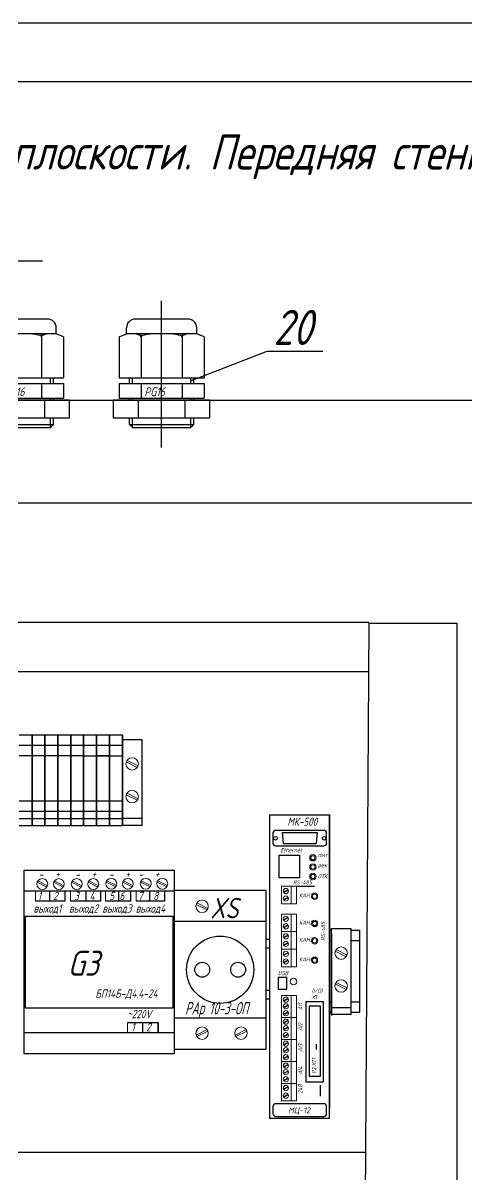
# Model space of a CAD drawing. Header units: millimetres. Extents: x 3980 to 4600, y -5280 to -3332.
# Drawn here: x 4190.7 to 4228.7, y -4957.9 to -4859.6 of the extents above; entities that cross this region are included whole.
import ezdxf

# ---------------------------------------------------------------- set-up
doc = ezdxf.new("R2010")
doc.units = ezdxf.units.MM
doc.layers.add('АСУТП', color=7, linetype='Continuous')
doc.layers.add('ссылки', color=7, linetype='Continuous')
doc.styles.add('GOST тип А', font='', dxfattribs={"oblique": 15})
doc.styles.get("Standard").update_dxf_attribs({"font": '', "oblique": 15})
doc.styles.get('GOST тип А').set_extended_font_data('GOST type A')
doc.styles.get('Standard').set_extended_font_data('GOST type A')

# ---------------------------------------------------------------- blocks, each defined once
blk = doc.blocks.new('PG16')
at = {"lineweight": 30}
for p, q in [((2.25, 6.931), (-2.25, 6.931)), ((-3, 5.681), (-3, 6.181)), ((3, 5.681), (3, 6.181)), ((-3.625, 5.431), (-3, 5.681)), ((-3.625, 5.431), (-3.625, 1.931)), ((3, 5.681), (-3, 5.681)), ((-1.75, 5.681), (-1.75, 1.931)), ((1.75, 5.681), (1.75, 1.931)), ((3.625, 5.431), (3, 5.681)), ((3.625, 5.431), (3.625, 1.931)), ((-3.625, 1.931), (3.625, 1.931)), ((-3.625, 1.431), (-3.625, 0.181)), ((-3.625, 1.431), (3.625, 1.431)), ((-2.75, 1.431), (-2.75, 1.931)), ((-1.75, 1.431), (-1.75, 0.181)), ((1.75, 1.431), (1.75, 0.181)), ((2.75, 1.431), (2.75, 1.931)), ((3.625, 1.431), (3.625, 0.181)), ((-4.125, 0), (-4.125, -1.5)), ((4.125, 0), (-4.125, 0)), ((-3.625, 0.181), (3.625, 0.181)), ((-2.75, 0), (-2.75, 0.181)), ((-2, 0), (-2, -1.5)), ((2, 0), (2, -1.5)), ((2.75, 0), (2.75, 0.181)), ((4.125, -1.5), (4.125, 0)), ((-4.125, -1.5), (4.125, -1.5)), ((-2.75, -2.069), (-2.75, -1.5)), ((2.75, -2.069), (2.75, -1.5)), ((-2.75, -2.069), (2.75, -2.069)), ((-2.75, -2.069), (-2.5, -2.319)), ((-2.5, -2.319), (2.5, -2.319)), ((2.75, -2.069), (2.5, -2.319))]:
    blk.add_line(p, q, dxfattribs=at)
for p, q in [((-2.5, 1.431), (-2.5, 1.931)), ((2.5, 1.431), (2.5, 1.931)), ((-2.5, 0), (-2.5, 0.181)), ((2.5, 0), (2.5, 0.181)), ((-2.5, -2.319), (-2.5, -1.5)), ((2.5, -2.319), (2.5, -1.5))]:
    blk.add_line(p, q)
for centre, start, end in [((-2.25, 6.181), 90, 180), ((2.25, 6.181), 0, 90)]:
    blk.add_arc(centre, 0.75, start, end, dxfattribs=at)
for centre, major_axis, ratio, start_param, end_param in [((-2.688, 5.431), (-0.937, 0), 0.266667, 3.141593, 4.712389), ((0, 5.431), (-1.75, 0), 0.142857, 3.141593, 6.283185), ((2.688, 5.431), (0.938, 0), 0.266667, 1.570796, 3.141593)]:
    blk.add_ellipse(centre, major_axis=major_axis, ratio=ratio, start_param=start_param, end_param=end_param, dxfattribs=at)
at = {"layer": 'ссылки', "lineweight": 30, "oblique": 15}
blk.add_text('PG16', height=0.75, dxfattribs=at).set_placement((-1.472, 0.346))

msp = doc.modelspace()

# ---------------------------------------------------------------- linework, layer by layer
at = {"color": 7}
for p, q in [((4599.616, -4859.551), (3980.366, -4859.551)), ((4168.423, -4879.85), (4192.401, -4879.85)), ((4202.565, -4895.806), (4202.565, -4883.274)), ((4205.11, -4890.076), (4211.581, -4887.578)), ((4211.581, -4887.578), (4216.34, -4887.578)), ((4191.494, -4920.381), (4190.392, -4920.381)), ((4192.597, -4920.381), (4191.494, -4920.381)), ((4193.699, -4920.381), (4192.597, -4920.381)), ((4194.802, -4920.381), (4193.699, -4920.381)), ((4195.904, -4920.381), (4194.802, -4920.381)), ((4198.109, -4920.381), (4197.007, -4920.381)), ((4199.212, -4920.731), (4200.892, -4920.731)), ((4191.494, -4922.131), (4190.392, -4922.131)), ((4192.597, -4922.131), (4191.494, -4922.131)), ((4193.699, -4922.131), (4192.597, -4922.131)), ((4194.802, -4922.131), (4193.699, -4922.131)), ((4195.904, -4922.131), (4194.802, -4922.131)), ((4198.109, -4922.131), (4197.007, -4922.131)), ((4190.392, -4925.981), (4191.494, -4925.981)), ((4191.494, -4925.981), (4192.597, -4925.981)), ((4192.597, -4925.981), (4193.699, -4925.981)), ((4193.699, -4925.981), (4194.802, -4925.981)), ((4194.802, -4925.981), (4199.212, -4925.981)), ((4197.007, -4925.981), (4198.109, -4925.981)), ((4212.873, -4928.696), (4215.862, -4928.696)), ((4212.873, -4928.696), (4212.943, -4929.629)), ((4215.871, -4928.696), (4215.776, -4929.629)), ((4215.862, -4928.696), (4215.871, -4928.696)), ((4212.943, -4929.629), (4215.776, -4929.629)), ((4212.623, -4930.63), (4214.346, -4930.63)), ((4212.623, -4932.567), (4212.623, -4930.63)), ((4214.346, -4930.63), (4214.346, -4932.567)), ((4214.346, -4932.567), (4212.623, -4932.567)), ((4203.634, -4933.688), (4190.807, -4933.688)), ((4192.978, -4933.688), (4192.978, -4934.555)), ((4194.29, -4933.688), (4194.29, -4934.555)), ((4196.09, -4933.688), (4196.09, -4934.555)), ((4197.357, -4933.688), (4197.357, -4934.555)), ((4198.868, -4933.688), (4198.868, -4934.555)), ((4199.919, -4933.688), (4199.919, -4934.555)), ((4201.54, -4933.688), (4201.54, -4934.555)), ((4202.808, -4933.688), (4202.808, -4934.555)), ((4214.085, -4933.283), (4215.643, -4933.283)), ((4192.978, -4934.555), (4191.78, -4934.555)), ((4194.29, -4934.555), (4192.978, -4934.555)), ((4196.09, -4934.555), (4194.777, -4934.555)), ((4197.357, -4934.555), (4196.09, -4934.555)), ((4199.094, -4934.555), (4197.781, -4934.555)), ((4199.919, -4934.555), (4199.094, -4934.555)), ((4201.54, -4934.555), (4200.406, -4934.555)), ((4202.808, -4934.555), (4201.54, -4934.555)), ((4190.896, -4935.826), (4190.896, -4943.665)), ((4190.896, -4943.665), (4190.896, -4935.826)), ((4190.896, -4935.826), (4203.545, -4935.826)), ((4203.545, -4943.665), (4203.545, -4935.826)), ((4212.534, -4941.066), (4212.534, -4942.073)), ((4213.263, -4941.066), (4212.534, -4941.066)), ((4213.263, -4942.073), (4213.263, -4941.066)), ((4212.534, -4942.073), (4213.263, -4942.073)), ((4190.896, -4943.665), (4203.545, -4943.665)), ((4201.133, -4945.803), (4190.807, -4945.803)), ((4200.955, -4944.937), (4199.643, -4944.937)), ((4202.268, -4944.937), (4200.955, -4944.937)), ((4200.955, -4945.803), (4200.955, -4944.937)), ((4203.634, -4945.803), (4200.955, -4945.803)), ((4202.268, -4944.937), (4202.268, -4945.803)), ((4202.268, -4945.803), (4202.268, -4944.937)), ((4216.128, -4950.257), (4216.128, -4951.2))]:
    msp.add_line(p, q, dxfattribs=at)
at = {"color": 7, "lineweight": 30}
for p, q in [((4000.366, -4864.551), (4594.616, -4864.551)), ((4116.21, -4891.771), (4241.074, -4891.771)), ((4125.335, -4900.521), (4233.584, -4900.521)), ((4136.683, -4910.723), (4220.274, -4910.723)), ((4220.273, -4910.813), (4219.669, -5008.375)), ((4227.792, -4910.813), (4227.792, -5008.375)), ((4136.683, -4914.923), (4220.248, -4914.923)), ((4191.494, -4920.381), (4190.392, -4920.381)), ((4191.494, -4921.256), (4190.392, -4921.256)), ((4191.494, -4928.081), (4191.494, -4920.381)), ((4191.494, -4920.381), (4191.494, -4928.081)), ((4191.494, -4928.081), (4191.494, -4920.381)), ((4191.494, -4928.081), (4191.494, -4920.381)), ((4192.597, -4920.381), (4191.494, -4920.381)), ((4191.494, -4920.381), (4191.494, -4928.081)), ((4191.494, -4928.081), (4191.494, -4920.381)), ((4191.494, -4928.081), (4191.494, -4920.381)), ((4191.494, -4928.081), (4191.494, -4920.731)), ((4191.494, -4920.731), (4191.494, -4928.081)), ((4191.494, -4928.081), (4191.494, -4920.731)), ((4191.494, -4928.081), (4191.494, -4920.731)), ((4192.597, -4921.256), (4191.494, -4921.256)), ((4192.597, -4928.081), (4192.597, -4920.381)), ((4192.597, -4920.381), (4192.597, -4928.081)), ((4192.597, -4928.081), (4192.597, -4920.381)), ((4192.597, -4928.081), (4192.597, -4920.381)), ((4193.699, -4920.381), (4192.597, -4920.381)), ((4192.597, -4920.381), (4192.597, -4928.081)), ((4192.597, -4928.081), (4192.597, -4920.381)), ((4192.597, -4928.081), (4192.597, -4920.381)), ((4192.597, -4928.081), (4192.597, -4920.731)), ((4192.597, -4920.731), (4192.597, -4928.081)), ((4192.597, -4928.081), (4192.597, -4920.731)), ((4192.597, -4928.081), (4192.597, -4920.731)), ((4193.699, -4921.256), (4192.597, -4921.256)), ((4193.699, -4928.081), (4193.699, -4920.381)), ((4193.699, -4920.381), (4193.699, -4928.081)), ((4193.699, -4928.081), (4193.699, -4920.381)), ((4193.699, -4928.081), (4193.699, -4920.381)), ((4194.802, -4920.381), (4193.699, -4920.381)), ((4193.699, -4920.381), (4193.699, -4928.081)), ((4193.699, -4928.081), (4193.699, -4920.381)), ((4193.699, -4928.081), (4193.699, -4920.381)), ((4193.699, -4928.081), (4193.699, -4920.731)), ((4193.699, -4920.731), (4193.699, -4928.081)), ((4193.699, -4928.081), (4193.699, -4920.731)), ((4193.699, -4928.081), (4193.699, -4920.731)), ((4194.802, -4921.256), (4193.699, -4921.256)), ((4194.802, -4928.081), (4194.802, -4920.381)), ((4194.802, -4920.381), (4194.802, -4928.081)), ((4194.802, -4928.081), (4194.802, -4920.381)), ((4194.802, -4928.081), (4194.802, -4920.381)), ((4195.904, -4920.381), (4194.802, -4920.381)), ((4194.802, -4920.381), (4194.802, -4928.081)), ((4194.802, -4928.081), (4194.802, -4920.381)), ((4194.802, -4928.081), (4194.802, -4920.381)), ((4194.802, -4928.081), (4194.802, -4920.731)), ((4194.802, -4920.731), (4194.802, -4928.081)), ((4194.802, -4928.081), (4194.802, -4920.731)), ((4194.802, -4928.081), (4194.802, -4920.731)), ((4195.904, -4921.256), (4194.802, -4921.256)), ((4195.904, -4928.081), (4195.904, -4920.381)), ((4195.904, -4920.381), (4195.904, -4928.081)), ((4195.904, -4928.081), (4195.904, -4920.381)), ((4195.904, -4928.081), (4195.904, -4920.381)), ((4195.904, -4920.381), (4195.904, -4928.081)), ((4195.904, -4928.081), (4195.904, -4920.381)), ((4195.904, -4928.081), (4195.904, -4920.381)), ((4197.007, -4920.381), (4195.904, -4920.381)), ((4195.904, -4928.081), (4195.904, -4920.731)), ((4195.904, -4920.731), (4195.904, -4928.081)), ((4195.904, -4928.081), (4195.904, -4920.731)), ((4195.904, -4928.081), (4195.904, -4920.731)), ((4197.007, -4921.256), (4195.904, -4921.256)), ((4197.007, -4928.081), (4197.007, -4920.381)), ((4197.007, -4928.081), (4197.007, -4920.381)), ((4197.007, -4920.381), (4197.007, -4928.081)), ((4197.007, -4928.081), (4197.007, -4920.381)), ((4197.007, -4928.081), (4197.007, -4920.381)), ((4197.007, -4920.381), (4197.007, -4928.081)), ((4197.007, -4928.081), (4197.007, -4920.381)), ((4197.007, -4928.081), (4197.007, -4920.381)), ((4197.007, -4928.081), (4197.007, -4920.381)), ((4197.007, -4920.381), (4197.007, -4928.081)), ((4197.007, -4928.081), (4197.007, -4920.381)), ((4197.007, -4928.081), (4197.007, -4920.381)), ((4198.109, -4920.381), (4197.007, -4920.381)), ((4197.007, -4920.381), (4197.007, -4928.081)), ((4197.007, -4928.081), (4197.007, -4920.381)), ((4197.007, -4928.081), (4197.007, -4920.381)), ((4197.007, -4928.081), (4197.007, -4920.731)), ((4197.007, -4920.731), (4197.007, -4928.081)), ((4197.007, -4928.081), (4197.007, -4920.731)), ((4197.007, -4928.081), (4197.007, -4920.731)), ((4198.109, -4921.256), (4197.007, -4921.256)), ((4198.109, -4928.081), (4198.109, -4920.381)), ((4198.109, -4920.381), (4198.109, -4928.081)), ((4198.109, -4928.081), (4198.109, -4920.381)), ((4198.109, -4928.081), (4198.109, -4920.381)), ((4198.109, -4920.381), (4198.109, -4928.081)), ((4198.109, -4928.081), (4198.109, -4920.381)), ((4198.109, -4928.081), (4198.109, -4920.381)), ((4199.212, -4920.381), (4198.109, -4920.381)), ((4198.109, -4928.081), (4198.109, -4920.731)), ((4198.109, -4920.731), (4198.109, -4928.081)), ((4198.109, -4928.081), (4198.109, -4920.731)), ((4198.109, -4928.081), (4198.109, -4920.731)), ((4199.212, -4921.256), (4198.109, -4921.256)), ((4199.212, -4928.081), (4199.212, -4920.381)), ((4199.212, -4928.081), (4199.212, -4920.381)), ((4199.212, -4920.381), (4199.212, -4928.081)), ((4199.212, -4928.081), (4199.212, -4920.381)), ((4199.212, -4928.081), (4199.212, -4920.381)), ((4199.212, -4920.381), (4199.212, -4928.081)), ((4199.212, -4928.081), (4199.212, -4920.381)), ((4199.212, -4928.081), (4199.212, -4920.381)), ((4199.212, -4920.731), (4200.892, -4920.731)), ((4199.212, -4928.081), (4199.212, -4920.731)), ((4199.212, -4920.731), (4199.212, -4928.081)), ((4199.212, -4928.081), (4199.212, -4920.731)), ((4199.212, -4928.081), (4199.212, -4920.731)), ((4199.212, -4928.081), (4199.212, -4920.731)), ((4199.212, -4920.731), (4199.212, -4928.081)), ((4199.212, -4928.081), (4199.212, -4920.731)), ((4199.212, -4928.081), (4199.212, -4920.731)), ((4200.892, -4928.081), (4200.892, -4920.731)), ((4190.392, -4926.856), (4191.494, -4926.856)), ((4191.494, -4926.856), (4192.597, -4926.856)), ((4192.597, -4926.856), (4193.699, -4926.856)), ((4193.699, -4926.856), (4194.802, -4926.856)), ((4194.802, -4926.856), (4195.904, -4926.856)), ((4195.904, -4926.856), (4197.007, -4926.856)), ((4197.007, -4926.856), (4198.109, -4926.856)), ((4198.109, -4926.856), (4199.212, -4926.856)), ((4211.825, -4927.17), (4216.919, -4927.17)), ((4211.825, -4953.115), (4211.825, -4927.17)), ((4216.919, -4952.239), (4216.919, -4927.17)), ((4216.919, -4927.17), (4216.919, -4952.239)), ((4216.919, -4927.17), (4216.919, -4952.239)), ((4216.919, -4952.239), (4216.919, -4927.17)), ((4190.392, -4928.081), (4191.494, -4928.081)), ((4191.494, -4928.081), (4192.597, -4928.081)), ((4192.597, -4928.081), (4193.699, -4928.081)), ((4193.699, -4928.081), (4194.802, -4928.081)), ((4194.802, -4928.081), (4195.904, -4928.081)), ((4195.904, -4928.081), (4197.007, -4928.081)), ((4197.007, -4928.081), (4198.109, -4928.081)), ((4198.109, -4928.081), (4199.212, -4928.081)), ((4200.892, -4928.081), (4199.212, -4928.081)), ((4216.919, -4953.115), (4216.919, -4928.047)), ((4190.807, -4947.585), (4190.807, -4931.907)), ((4190.807, -4947.585), (4190.807, -4931.907)), ((4190.807, -4931.907), (4203.634, -4931.907)), ((4203.634, -4931.907), (4203.634, -4947.585)), ((4203.634, -4933.637), (4203.634, -4947.182)), ((4211.509, -4933.637), (4203.634, -4933.637)), ((4211.509, -4947.182), (4211.509, -4933.637)), ((4211.509, -4936.284), (4203.634, -4936.284)), ((4217.072, -4936.894), (4218.752, -4936.894)), ((4217.072, -4944.244), (4217.072, -4936.894)), ((4218.752, -4944.244), (4218.752, -4936.894)), ((4219.517, -4944.027), (4219.517, -4937.027)), ((4211.805, -4937.829), (4211.528, -4937.829)), ((4218.752, -4944.244), (4218.752, -4937.244)), ((4211.805, -4938.557), (4211.528, -4938.557)), ((4211.658, -4938.557), (4211.548, -4938.557)), ((4211.825, -4942.186), (4211.548, -4942.186)), ((4211.825, -4942.914), (4211.548, -4942.914)), ((4211.678, -4942.186), (4211.55, -4942.186)), ((4211.678, -4942.914), (4211.562, -4942.914)), ((4211.509, -4944.534), (4203.634, -4944.534)), ((4218.752, -4944.244), (4217.072, -4944.244)), ((4203.634, -4947.585), (4190.807, -4947.585)), ((4203.634, -4947.182), (4211.509, -4947.182)), ((4216.919, -4953.115), (4211.825, -4953.115)), ((4136.683, -4955.984), (4219.994, -4955.984))]:
    msp.add_line(p, q, dxfattribs=at)
at = {"color": 250, "lineweight": 30}
msp.add_line((4220.273, -4910.813), (4227.792, -4910.813), dxfattribs=at)
msp.add_line((4195.904, -4922.131), (4199.212, -4922.131))
at = {"color": 7, "linetype": 'Continuous', "lineweight": 0}
for p, q in [((4200.491, -4923.13), (4199.549, -4922.66)), ((4200.555, -4923.001), (4199.613, -4922.531)), ((4200.491, -4925.93), (4199.549, -4925.46)), ((4200.555, -4925.801), (4199.613, -4925.331)), ((4192.75, -4933.348), (4191.932, -4932.94)), ((4192.75, -4933.348), (4191.932, -4932.94)), ((4192.806, -4933.235), (4191.987, -4932.828)), ((4192.806, -4933.235), (4191.987, -4932.828)), ((4194.163, -4933.348), (4193.345, -4932.94)), ((4194.163, -4933.348), (4193.345, -4932.94)), ((4194.219, -4933.235), (4193.4, -4932.828)), ((4194.219, -4933.235), (4193.4, -4932.828)), ((4195.693, -4933.348), (4194.875, -4932.94)), ((4195.693, -4933.348), (4194.875, -4932.94)), ((4195.749, -4933.235), (4194.931, -4932.828)), ((4195.749, -4933.235), (4194.931, -4932.828)), ((4197.106, -4933.348), (4196.288, -4932.94)), ((4197.106, -4933.348), (4196.288, -4932.94)), ((4197.162, -4933.235), (4196.344, -4932.828)), ((4197.162, -4933.235), (4196.344, -4932.828)), ((4198.648, -4933.325), (4197.829, -4932.917)), ((4198.648, -4933.325), (4197.829, -4932.917)), ((4198.704, -4933.213), (4197.885, -4932.805)), ((4198.704, -4933.213), (4197.885, -4932.805)), ((4200.061, -4933.325), (4199.242, -4932.917)), ((4200.061, -4933.325), (4199.242, -4932.917)), ((4200.116, -4933.213), (4199.298, -4932.805)), ((4200.116, -4933.213), (4199.298, -4932.805)), ((4201.591, -4933.325), (4200.772, -4932.917)), ((4201.591, -4933.325), (4200.772, -4932.917)), ((4201.647, -4933.213), (4200.828, -4932.805)), ((4201.647, -4933.213), (4200.828, -4932.805)), ((4203.004, -4933.325), (4202.185, -4932.917)), ((4203.004, -4933.325), (4202.185, -4932.917)), ((4203.06, -4933.213), (4202.241, -4932.805)), ((4203.06, -4933.213), (4202.241, -4932.805)), ((4190.807, -4933.688), (4202.744, -4933.688)), ((4191.78, -4933.688), (4191.78, -4934.555)), ((4191.78, -4934.555), (4191.78, -4933.688)), ((4192.978, -4934.555), (4192.978, -4933.688)), ((4192.978, -4933.688), (4194.29, -4933.688)), ((4194.777, -4934.555), (4194.777, -4933.688)), ((4194.777, -4933.688), (4196.09, -4933.688)), ((4196.09, -4934.555), (4196.09, -4933.688)), ((4196.09, -4933.688), (4197.357, -4933.688)), ((4197.781, -4934.555), (4197.781, -4933.688)), ((4197.781, -4933.688), (4199.094, -4933.688)), ((4199.094, -4933.688), (4199.919, -4933.688)), ((4200.228, -4933.688), (4201.54, -4933.688)), ((4200.406, -4934.555), (4200.406, -4933.688)), ((4201.54, -4934.555), (4201.54, -4933.688)), ((4201.54, -4933.688), (4202.808, -4933.688)), ((4212.973, -4933.754), (4213.37, -4933.556)), ((4213, -4933.808), (4213.397, -4933.611)), ((4213.625, -4933.283), (4213.625, -4934.78)), ((4206.464, -4935.295), (4205.521, -4934.825)), ((4206.528, -4935.166), (4205.586, -4934.696)), ((4212.973, -4934.402), (4213.37, -4934.205)), ((4213, -4934.457), (4213.397, -4934.259)), ((4212.973, -4936.128), (4213.37, -4935.93)), ((4213, -4936.182), (4213.397, -4935.984)), ((4213.625, -4935.657), (4213.625, -4937.154)), ((4212.973, -4936.776), (4213.37, -4936.578)), ((4213, -4936.83), (4213.397, -4936.633)), ((4212.973, -4937.625), (4213.37, -4937.427)), ((4213, -4937.679), (4213.397, -4937.482)), ((4213.625, -4937.154), (4213.625, -4938.651)), ((4212.973, -4938.273), (4213.37, -4938.076)), ((4212.973, -4939.122), (4213.37, -4938.925)), ((4213, -4938.328), (4213.397, -4938.13)), ((4213, -4939.177), (4213.397, -4938.979)), ((4213.625, -4938.651), (4213.625, -4940.149)), ((4218.35, -4939.293), (4217.408, -4938.823)), ((4218.415, -4939.164), (4217.473, -4938.694)), ((4212.973, -4939.771), (4213.37, -4939.573)), ((4213, -4939.825), (4213.397, -4939.627)), ((4218.35, -4942.093), (4217.408, -4941.623)), ((4218.415, -4941.964), (4217.473, -4941.494)), ((4212.973, -4943.039), (4213.37, -4942.841)), ((4213, -4943.093), (4213.397, -4942.896)), ((4213.625, -4942.604), (4213.625, -4944.482)), ((4212.973, -4943.596), (4213.37, -4943.398)), ((4213, -4943.65), (4213.397, -4943.453)), ((4212.973, -4944.195), (4213.37, -4943.997)), ((4212.973, -4944.917), (4213.37, -4944.719)), ((4213, -4944.249), (4213.397, -4944.051)), ((4213, -4944.971), (4213.397, -4944.774)), ((4213.625, -4944.482), (4213.625, -4946.36)), ((4199.643, -4944.937), (4199.643, -4945.803)), ((4199.643, -4945.803), (4200.955, -4945.803)), ((4200.955, -4944.937), (4200.955, -4945.803)), ((4200.955, -4945.803), (4202.268, -4945.803)), ((4206.464, -4945.524), (4205.521, -4945.993)), ((4206.528, -4945.653), (4205.586, -4946.123)), ((4209.794, -4945.524), (4208.852, -4945.993)), ((4209.858, -4945.653), (4208.916, -4946.123)), ((4212.973, -4945.474), (4213.37, -4945.276)), ((4212.973, -4946.073), (4213.37, -4945.875)), ((4213, -4945.528), (4213.397, -4945.331)), ((4212.973, -4946.795), (4213.37, -4946.598)), ((4213, -4946.127), (4213.397, -4945.93)), ((4213, -4946.85), (4213.397, -4946.652)), ((4213.625, -4946.36), (4213.625, -4948.238)), ((4212.973, -4947.352), (4213.37, -4947.155)), ((4212.973, -4947.951), (4213.37, -4947.753)), ((4213, -4947.407), (4213.397, -4947.209)), ((4213, -4948.005), (4213.397, -4947.808)), ((4212.973, -4948.674), (4213.37, -4948.476)), ((4213, -4948.728), (4213.397, -4948.53)), ((4213.625, -4948.238), (4213.625, -4950.116)), ((4212.973, -4949.23), (4213.37, -4949.033)), ((4212.973, -4949.829), (4213.37, -4949.632)), ((4213, -4949.285), (4213.397, -4949.087)), ((4213, -4949.884), (4213.397, -4949.686)), ((4212.973, -4950.587), (4213.37, -4950.39)), ((4213, -4950.642), (4213.397, -4950.444)), ((4213.625, -4950.116), (4213.625, -4951.614)), ((4212.973, -4951.236), (4213.37, -4951.038)), ((4213, -4951.29), (4213.397, -4951.092))]:
    msp.add_line(p, q, dxfattribs=at)
at = {"color": 7, "lineweight": -3}
for p, q in [((4190.392, -4927.486), (4191.494, -4927.486)), ((4191.494, -4927.486), (4192.597, -4927.486)), ((4192.597, -4927.486), (4193.699, -4927.486)), ((4193.699, -4927.486), (4194.802, -4927.486)), ((4194.802, -4927.486), (4199.212, -4927.486)), ((4197.007, -4927.486), (4198.109, -4927.486)), ((4200.892, -4927.486), (4199.212, -4927.486)), ((4218.752, -4943.649), (4217.072, -4943.649))]:
    msp.add_line(p, q, dxfattribs=at)
at = {"color": 0, "lineweight": 30}
for p, q in [((4216.919, -4937.041), (4217.083, -4937.041)), ((4218.752, -4937.041), (4219.517, -4937.027)), ((4216.919, -4937.916), (4217.083, -4937.916)), ((4218.752, -4937.902), (4219.517, -4937.902)), ((4216.919, -4943.166), (4217.083, -4943.166)), ((4218.752, -4943.152), (4219.517, -4943.152)), ((4216.919, -4944.041), (4217.083, -4944.041)), ((4218.752, -4944.027), (4219.517, -4944.027))]:
    msp.add_line(p, q, dxfattribs=at)
at = {"color": 250}
for p, q in [((4217.072, -4937.317), (4217.072, -4944.317)), ((4217.201, -4950.003), (4217.201, -4950.003))]:
    msp.add_line(p, q, dxfattribs=at)
at = {"color": 7}
for points in [[(4212.313, -4929.825), (4216.431, -4929.825, 0.414214), (4216.664, -4929.592), (4216.664, -4928.738, 0.414214), (4216.431, -4928.505), (4212.313, -4928.505, 0.414214), (4212.08, -4928.738), (4212.08, -4929.592, 0.414214)], [(4212.313, -4952.934), (4216.431, -4952.934, 0.414214), (4216.664, -4952.702), (4216.664, -4952.088, 0.414214), (4216.431, -4951.855), (4212.313, -4951.855, 0.414214), (4212.08, -4952.088), (4212.08, -4952.702, 0.414214)]]:
    msp.add_lwpolyline(points, format="xyb", close=True, dxfattribs=at)
at = {"color": 7, "linetype": 'Continuous', "lineweight": 0}
for points in [[(4212.801, -4933.283), (4214.085, -4933.283), (4214.085, -4934.78), (4212.801, -4934.78)], [(4212.801, -4935.657), (4214.085, -4935.657), (4214.085, -4937.154), (4212.801, -4937.154)], [(4212.801, -4937.154), (4214.085, -4937.154), (4214.085, -4938.651), (4212.801, -4938.651)], [(4212.801, -4938.651), (4214.085, -4938.651), (4214.085, -4940.149), (4212.801, -4940.149)], [(4212.801, -4942.604), (4214.085, -4942.604), (4214.085, -4944.482), (4212.801, -4944.482)], [(4212.801, -4944.482), (4214.085, -4944.482), (4214.085, -4946.36), (4212.801, -4946.36)], [(4212.801, -4946.36), (4214.085, -4946.36), (4214.085, -4948.238), (4212.801, -4948.238)], [(4212.801, -4948.238), (4214.085, -4948.238), (4214.085, -4950.116), (4212.801, -4950.116)], [(4212.801, -4950.116), (4214.085, -4950.116), (4214.085, -4951.614), (4212.801, -4951.614)]]:
    msp.add_lwpolyline(points, close=True, dxfattribs=at)
at = {"color": 7}
msp.add_lwpolyline([(4214.914, -4943.112), (4216.379, -4943.112), (4216.379, -4950.008), (4214.914, -4950.008)], close=True, dxfattribs=at)
at = {"color": 7, "lineweight": 30}
msp.add_lwpolyline([(4216.133, -4943.52), (4215.19, -4943.52), (4215.19, -4949.512), (4216.133, -4949.512)], close=True, dxfattribs=at)
at = {"color": 7, "linetype": 'Continuous', "lineweight": 0}
for centre, radius in [((4200.052, -4922.831), 0.531), ((4200.052, -4925.631), 0.531), ((4215.493, -4930.847), 0.271), ((4215.493, -4930.847), 0.178), ((4215.493, -4931.636), 0.271), ((4215.493, -4931.636), 0.178), ((4192.369, -4933.088), 0.462), ((4192.369, -4933.088), 0.462), ((4193.782, -4933.088), 0.462), ((4193.782, -4933.088), 0.462), ((4195.312, -4933.088), 0.462), ((4195.312, -4933.088), 0.462), ((4196.725, -4933.088), 0.462), ((4196.725, -4933.088), 0.462), ((4198.266, -4933.065), 0.462), ((4198.266, -4933.065), 0.462), ((4199.679, -4933.065), 0.462), ((4199.679, -4933.065), 0.462), ((4201.209, -4933.065), 0.462), ((4201.209, -4933.065), 0.462), ((4202.622, -4933.065), 0.462), ((4202.622, -4933.065), 0.462), ((4215.493, -4932.446), 0.271), ((4215.493, -4932.446), 0.178), ((4213.185, -4933.682), 0.224), ((4215.649, -4934.133), 0.271), ((4215.649, -4934.133), 0.178), ((4206.025, -4934.996), 0.531), ((4213.185, -4934.331), 0.224), ((4213.185, -4936.056), 0.224), ((4213.185, -4936.704), 0.224), ((4215.649, -4936.458), 0.271), ((4215.649, -4936.458), 0.178), ((4213.185, -4937.553), 0.224), ((4213.185, -4938.202), 0.224), ((4215.649, -4937.933), 0.271), ((4215.649, -4937.933), 0.178), ((4213.185, -4939.051), 0.224), ((4217.912, -4938.994), 0.531), ((4213.185, -4939.699), 0.224), ((4215.649, -4939.597), 0.271), ((4215.649, -4939.597), 0.178), ((4213.843, -4941.409), 0.276), ((4217.912, -4941.794), 0.531), ((4213.185, -4942.967), 0.224), ((4213.185, -4943.524), 0.224), ((4213.185, -4944.123), 0.224), ((4213.185, -4944.845), 0.224), ((4206.025, -4945.823), 0.531), ((4209.355, -4945.823), 0.531), ((4213.185, -4945.402), 0.224), ((4213.185, -4946.001), 0.224), ((4213.185, -4946.724), 0.224), ((4213.185, -4947.281), 0.224), ((4213.185, -4947.879), 0.224), ((4213.185, -4948.602), 0.224), ((4213.185, -4949.159), 0.224), ((4213.185, -4949.758), 0.224), ((4213.185, -4950.516), 0.224), ((4213.185, -4951.164), 0.224)]:
    msp.add_circle(centre, radius, dxfattribs=at)
at = {"color": 7}
for centre, radius in [((4212.291, -4929.18), 0.153), ((4216.449, -4929.18), 0.153), ((4206.037, -4940.409), 0.635), ((4209.106, -4940.409), 0.635)]:
    msp.add_circle(centre, radius, dxfattribs=at)
at = {"color": 7, "lineweight": 30}
msp.add_circle((4207.572, -4940.409), 2.876, dxfattribs=at)
at = {"layer": 'АСУТП', "color": 7}
msp.add_line((4215.775, -4946.757), (4215.775, -4947.208), dxfattribs=at)

# ---------------------------------------------------------------- block references
at = {"color": 7}
for p in [(4190.565, -4891.771), (4202.565, -4891.771)]:
    msp.add_blockref('PG16', p, dxfattribs=at)

# ---------------------------------------------------------------- texts
at = {"color": 7, "linetype": 'Continuous', "lineweight": 0, "style": 'GOST тип А', "oblique": 15}
for s, height, p in [('МК-500', 0.6986, (4213.311, -4928.114)), ('Ethernet', 0.3638, (4212.725, -4930.385)), ('пит', 0.3638, (4215.918, -4930.781)), ('+', 0.713, (4193.471, -4932.565)), ('+', 0.713, (4196.583, -4932.565)), ('+', 0.713, (4199.465, -4932.565)), ('+', 0.713, (4201.976, -4932.565)), ('реж', 0.3638, (4215.918, -4931.655)), ('-', 0.713, (4192.057, -4932.617)), ('-', 0.713, (4195.169, -4932.617)), ('-', 0.713, (4198.05, -4932.617)), ('-', 0.713, (4200.562, -4932.617)), ('RS-485', 0.3638, (4213.804, -4933.127)), ('ОТК', 0.3638, (4215.918, -4932.61)), ('1', 0.713, (4191.974, -4934.465)), ('2', 0.713, (4193.287, -4934.465)), ('3', 0.713, (4195.086, -4934.465)), ('4', 0.713, (4196.399, -4934.465)), ('5', 0.713, (4198.09, -4934.465)), ('6', 0.713, (4198.958, -4934.465)), ('7', 0.713, (4200.537, -4934.465)), ('8', 0.713, (4201.849, -4934.465)), ('КАН1', 0.3638, (4214.315, -4934.242)), ('выход1', 0.7126, (4191.618, -4935.534)), ('выход2', 0.7126, (4194.647, -4935.534)), ('выход3', 0.7126, (4197.497, -4935.534)), ('выход4', 0.7126, (4200.348, -4935.534)), ('КАН2', 0.3638, (4214.315, -4936.567)), ('КАН3', 0.3638, (4214.315, -4938.042)), ('КАН4', 0.3638, (4214.315, -4939.706)), ('USB', 0.3638, (4212.504, -4940.879)), ('БП14Б-Д4.4-24', 0.71265, (4196.894, -4942.806)), ('Х1', 0.3638, (4215.384, -4942.933)), ('(I/O)', 0.3638, (4215.384, -4942.381)), ('~220V', 0.7126, (4199.618, -4944.547)), ('1', 0.713, (4199.972, -4945.671)), ('2', 0.713, (4201.244, -4945.671)), (' МЦ-12', 0.5094, (4213.061, -4952.66))]:
    msp.add_text(s, height=height, dxfattribs=at).set_placement(p)
at = {"color": 7, "style": 'GOST тип А', "oblique": 15}
msp.add_text('XS', height=1.75, dxfattribs=at).set_placement((4206.736, -4936.016))
at = {"color": 7, "linetype": 'Continuous', "lineweight": 0, "style": 'GOST тип А', "oblique": 15}
for s, p in [('RS-485', (4216.544, -4937.943)), ('AI1', (4214.598, -4943.875)), ('AI2', (4214.598, -4945.638)), ('AI3', (4214.598, -4947.431)), ('AI4', (4214.598, -4949.379)), ('Р2.ХТ1', (4215.776, -4949.292)), ('24В', (4214.598, -4950.991))]:
    msp.add_text(s, height=0.3638, rotation=90, dxfattribs=at).set_placement(p)
at = {"color": 7, "lineweight": 0, "style": 'GOST тип А', "oblique": 15}
msp.add_text('G3', height=2.1379, dxfattribs=at).set_placement((4194.531, -4940.924))
at = {"color": 7, "style": 'GOST тип А', "oblique": 15, "width": 0.8}
msp.add_text('РАр 10-3-ОП ', height=1.05, dxfattribs=at).set_placement((4204.567, -4944.218))
at = {"layer": 'ссылки', "color": 7, "style": 'GOST тип А', "oblique": 15}
for s, p in [('Щит ЩМП-3 IP54     Вид на внутренней плоскости. Передняя стенка (монтажная панель)', (4123.378, -4872.067)), ('20', (4212.115, -4887.045))]:
    msp.add_text(s, height=3, dxfattribs=at).set_placement(p)

doc.saveas('drawing.dxf')
